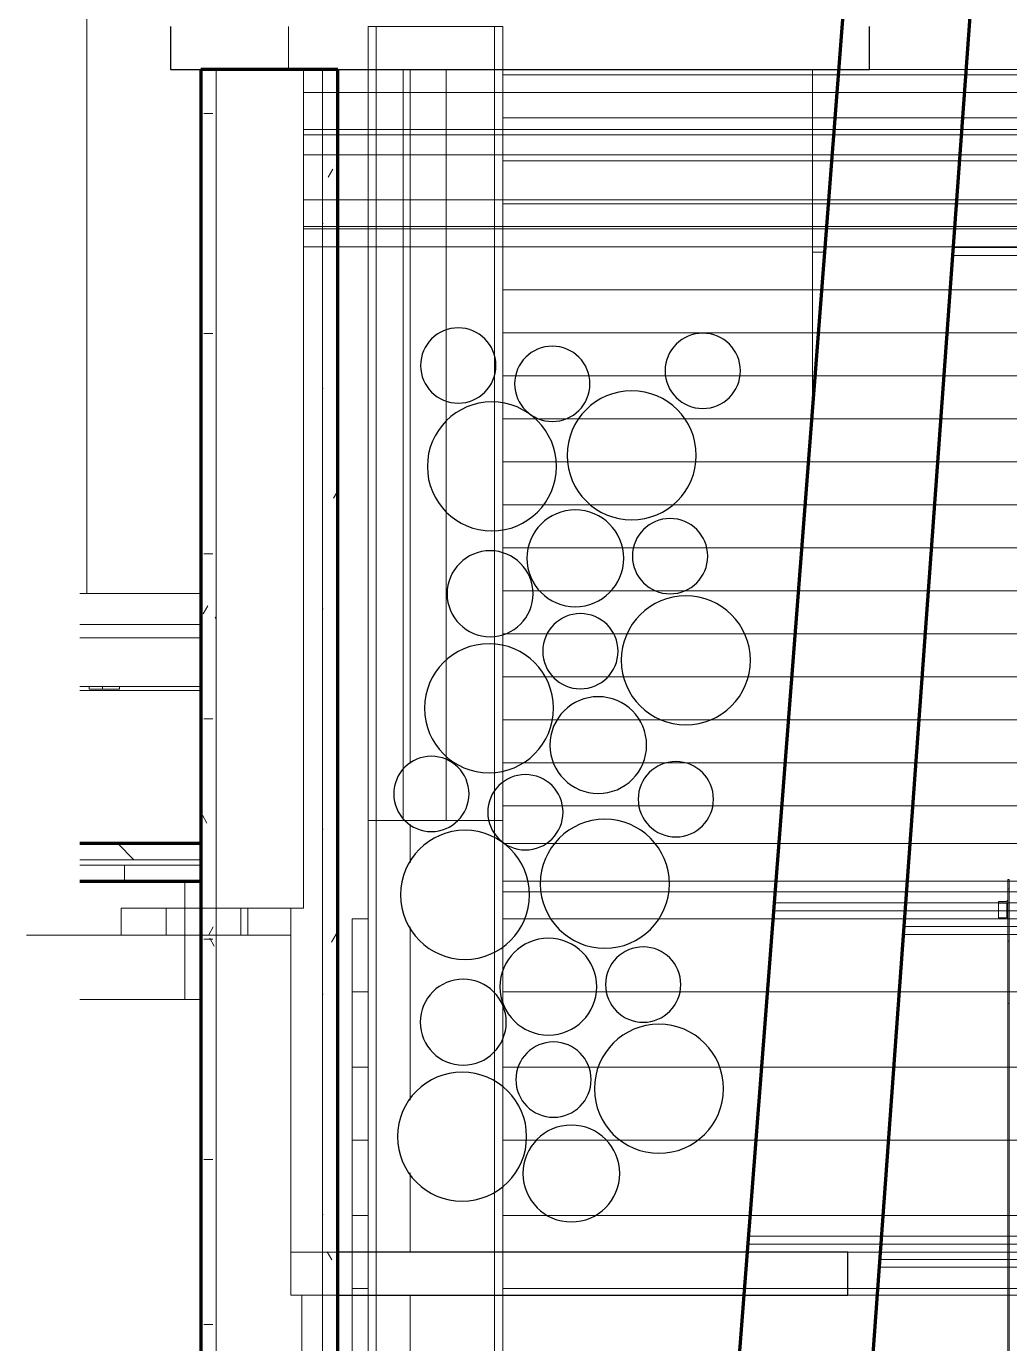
# Model space of a CAD drawing. Header units: inches. Extents: x -536 to 545, y -65 to 280.
# Drawn here: x -278 to -232.3, y -20.8 to 40.5 of the extents above; entities that cross this region are included whole.
import ezdxf

# ---------------------------------------------------------------- set-up
doc = ezdxf.new("R2010")
doc.units = ezdxf.units.IN
doc.header["$MEASUREMENT"] = 0
for name, color, linetype, lineweight in [('A-DETL', 90, 'Continuous', 9), ('A-FLOR', 192, 'Continuous', 13), ('A-FLOR-HRAL', 11, 'Continuous', 9), ('A-FLOR-MCUT', 51, 'Continuous', 18), ('A-FLOR-PATT', 8, 'Continuous', 13), ('A-GENM', 13, 'Continuous', 9), ('A-GLAZ', 151, 'Continuous', 13), ('A-WALL', 113, 'Continuous', 13), ('A-WALL-PATT', 111, 'Continuous', 13), ('I-WALL', 2, 'Continuous', 13), ('L-SITE-WALL', 31, 'Continuous', 13), ('Q-CASE', 31, 'Continuous', 9), ('S-BEAM', 12, 'Continuous', 9), ('S-COLS', 52, 'Continuous', 9), ('S-FNDN', 32, 'Continuous', 13), ('S-STRS', 31, 'Continuous', 9)]:
    doc.layers.add(name, color=color, linetype=linetype, lineweight=lineweight)
pattern_1 = [(0, (-213.422, 72.288), (10.24, 2.56), [0.422, -7.258, 0.422, -7.258, -40.96]), (0, (-213.422, 72.288), (10.24, 2.56), [-15.36, 0.422, -14.938, 0.422, -7.258, -17.92]), (0, (-213.422, 72.288), (10.24, 2.56), [-38.4, 0.422, -4.698, 0.422, -12.378]), (120, (-209.582, 73.568), (-7.337025, 7.5881), [0.422, -7.258, 0.422, -7.258, -40.96]), (120, (-209.582, 73.568), (-7.337025, 7.5881), [-15.36, 0.422, -14.938, 0.422, -7.258, -17.92]), (120, (-209.582, 73.568), (-7.337025, 7.5881), [-38.4, 0.422, -4.698, 0.422, -12.378]), (240, (-208.302, 78.688), (-2.902975, -10.1481), [0.422, -7.258, 0.422, -7.258, -40.96]), (240, (-208.302, 78.688), (-2.902975, -10.1481), [-15.36, 0.422, -14.938, 0.422, -7.258, -17.92]), (240, (-208.302, 78.688), (-2.902975, -10.1481), [-38.4, 0.422, -4.698, 0.422, -12.378])]

# ---------------------------------------------------------------- blocks, each defined once
blk = doc.blocks.new('HSS-Round Hollow Structural Section-Column - HSS 3_500 x 0_188-494855-Fireplace - Angled')
at = {"layer": 'S-COLS'}
blk.add_line((-271.483, -1.75), (-271.483, -0.5), dxfattribs=at)
blk = doc.blocks.new('Casework 14 - Casework 8-1308699-Fireplace - Angled')
at = {"layer": 'Q-CASE'}
for p, q in [((-265.69, -16.5), (-193.022, -16.5)), ((-265.69, -18.5), (-265.69, -16.5)), ((-193.022, -18.5), (-265.69, -18.5))]:
    blk.add_line(p, q, dxfattribs=at)
blk = doc.blocks.new('Generic Models 3 - Generic Models 3-1352029-Fireplace - Angled')
at = {"layer": 'A-GENM'}
for centre, radius, start, end in [((-257.911, 24.731), 1.75, 0, 180), ((-246.545, 24.482), 1.75, 0, 180), ((-253.54, 23.877), 1.75, 0, 180), ((-257.911, 24.731), 1.75, 180, 360), ((-246.545, 24.482), 1.75, 180, 360), ((-253.54, 23.877), 1.75, 180, 360), ((-249.848, 20.553), 3, 0, 180), ((-256.348, 20.037), 3, 360, 180), ((-249.848, 20.553), 3, 180, 360), ((-256.348, 20.037), 3, 180, 360), ((-252.471, 15.766), 2.25, 360, 180), ((-248.064, 15.865), 1.75, 0, 180), ((-256.431, 14.117), 2, 360, 180), ((-252.471, 15.766), 2.25, 180, 360), ((-248.064, 15.865), 1.75, 180, 360), ((-256.431, 14.117), 2, 180, 360), ((-247.332, 11.022), 3, 0, 180), ((-252.234, 11.446), 1.75, 360, 180), ((-256.482, 8.795), 3, 360, 180), ((-252.234, 11.446), 1.75, 180, 360), ((-247.332, 11.022), 3, 180, 360), ((-251.404, 7.081), 2.25, 0, 180), ((-256.482, 8.795), 3, 180, 360), ((-251.404, 7.081), 2.25, 180, 360), ((-259.161, 4.811), 1.75, 360, 180), ((-247.795, 4.563), 1.75, 0, 180), ((-254.79, 3.958), 1.75, 0, 180), ((-259.161, 4.811), 1.75, 180, 360), ((-247.795, 4.563), 1.75, 180, 360), ((-254.79, 3.958), 1.75, 180, 360), ((-257.598, 0.118), 3, 360, 180), ((-251.098, 0.633), 3, 360, 180), ((-251.098, 0.633), 3, 180, 360), ((-257.598, 0.118), 3, 180, 360), ((-253.721, -4.154), 2.25, 0, 180), ((-249.314, -4.055), 1.75, 0, 180), ((-257.681, -5.803), 2, 0, 180), ((-253.721, -4.154), 2.25, 180, 360), ((-249.314, -4.055), 1.75, 180, 360), ((-257.681, -5.803), 2, 180, 360), ((-248.582, -8.898), 3, 0, 180), ((-253.484, -8.474), 1.75, 0, 180), ((-257.732, -11.125), 3, 0, 180), ((-253.484, -8.474), 1.75, 180, 360), ((-248.582, -8.898), 3, 180, 360), ((-252.654, -12.838), 2.25, 0, 180), ((-257.732, -11.125), 3, 180, 360), ((-252.654, -12.838), 2.25, 180, 360)]:
    blk.add_arc(centre, radius, start, end, dxfattribs=at)
blk = doc.blocks.new('Walls 7 - Walls 7-1353541-Fireplace - Angled')
at = {"layer": 'A-WALL-PATT', "lineweight": 9}
h = blk.add_hatch(dxfattribs=at)
h.set_pattern_fill('FP_91', color=256, style=0, pattern_type=2)
h.set_pattern_definition([(180, (-151.12, 31.31), (-60, 144), [60, 0, 0, 0]), (180, (-151.12, 54.56), (-60, 144), [60, 0, 0, 0]), (180, (-151.12, 70.06), (-60, 144), [60, 0, 0, 0]), (180, (-151.12, 77.81), (-60, 144), [60, 0, 0, 0]), (180, (-151.12, 93.31), (-60, 144), [60, 0, 0, 0]), (180, (-151.12, 108.81), (-60, 144), [60, 0, 0, 0]), (180, (-151.12, 128.18), (-60, 144), [60, 0, 0, 0]), (180, (-151.12, 143.68), (-60, 144), [60, 0, 0, 0]), (180, (-151.12, 30.93), (-60, 144), [60, 0, 0, 0]), (180, (-151.12, 54.18), (-60, 144), [60, 0, 0, 0]), (180, (-151.12, 69.68), (-60, 144), [60, 0, 0, 0]), (180, (-151.12, 77.43), (-60, 144), [60, 0, 0, 0]), (180, (-151.12, 92.93), (-60, 144), [60, 0, 0, 0]), (180, (-151.12, 108.43), (-60, 144), [60, 0, 0, 0]), (180, (-151.12, 127.81), (-60, 144), [60, 0, 0, 0]), (180, (-151.12, 143.31), (-60, 144), [60, 0, 0, 0]), (90, (-197.12, 31.31), (-60, 4e-15), [22.875, -121.125]), (90, (-165.12, 54.56), (-60, 4e-15), [15.125, -128.875]), (90, (-195.12, 70.06), (-60, 4e-15), [7.375, -136.625]), (90, (-205.12, 77.81), (-60, 4e-15), [15.125, -128.875]), (90, (-174.12, 93.31), (-60, 4e-15), [15.125, -128.875]), (90, (-195.12, 108.81), (-60, 4e-15), [19, -125]), (90, (-160.12, 128.184), (-60, 4e-15), [15.125, -128.875]), (90, (-195.12, 143.684), (-60, 4e-15), [8.375, -135.625]), (90, (-196.75, 31.31), (-60, 4e-15), [22.875, -121.125]), (90, (-164.75, 54.56), (-60, 4e-15), [15.125, -128.875]), (90, (-194.75, 70.06), (-60, 4e-15), [7.375, -136.625]), (90, (-204.75, 77.81), (-60, 4e-15), [15.125, -128.875]), (90, (-173.75, 93.31), (-60, 4e-15), [15.125, -128.875]), (90, (-194.75, 108.81), (-60, 4e-15), [19, -125]), (90, (-159.75, 128.184), (-60, 4e-15), [15.125, -128.875]), (90, (-194.75, 143.684), (-60, 4e-15), [8.375, -135.625])])
h.paths.add_polyline_path([(-176.268, -38.905), (-176.268, -38.258), (-177.681, -24), (-183.971, -24), (-183.971, -38.905), (-178.239, -38.905)], flags=0)
h.paths.add_polyline_path([(-200.986, -16.5), (-178.424, -16.5), (-183.057, 30.25), (-240.868, 30.25), (-244.478, -16.5), (-220.555, -16.5)], flags=0)
h.paths.add_polyline_path([(-227.796, -16.274), (-227.796, 11.483), (-224.071, 12.947), (-220.211, 14.005), (-216.261, 14.644), (-212.264, 14.858), (-208.268, 14.644), (-204.317, 14.005), (-200.457, 12.947), (-196.733, 11.483), (-196.733, -16.274), (-220.555, -16.274)], flags=0)
h.paths.add_polyline_path([(-240.077, 40.5), (-184.072, 40.5), (-186.264, 62.619), (-238.369, 62.619), (-239.751, 44.721)], flags=0)
at = {"layer": 'A-WALL', "lineweight": 18}
blk.add_line((-244.478, -16.5), (-240.868, 30.25), dxfattribs=at)
blk = doc.blocks.new('Casework 52 - Casework 39-1401092-Fireplace - Angled')
at = {"layer": 'Q-CASE'}
for p, q in [((-178.185, 38.5), (-178.185, 37.423)), ((-178.185, 37.423), (-265.102, 37.423)), ((-178.185, 35.71), (-265.102, 35.71)), ((-178.185, 35.71), (-178.185, 35.46)), ((-178.185, 35.46), (-265.102, 35.46)), ((-178.185, 34.519), (-265.102, 34.519)), ((-178.185, 34.519), (-178.185, 32.438)), ((-178.185, 32.438), (-265.102, 32.438)), ((-178.185, 32.438), (-178.185, 31.195)), ((-265.102, 31.195), (-178.185, 31.195)), ((-178.185, 31.195), (-265.102, 31.195)), ((-178.185, 31.079), (-265.102, 31.079)), ((-178.185, 31.195), (-178.185, 31.079)), ((-178.185, 30.25), (-265.102, 30.25))]:
    blk.add_line(p, q, dxfattribs=at)
for points, knots in [([(-178.185, 37.423), (-178.185, 37.423), (-178.185, 36.48), (-178.185, 35.819), (-178.185, 35.71)], [-0.1311224, -0.1311224, -0.1311224, -0.1311224, -0.0640099, 0, 0, 0, 0]), ([(-178.185, 35.46), (-178.185, 35.097), (-178.185, 34.944), (-178.185, 34.959), (-178.185, 34.519)], [-0.06982954, -0.06982954, -0.06982954, -0.06982954, -0.03602016, 0, 0, 0, 0]), ([(-178.185, 31.079), (-178.185, 30.792), (-178.185, 30.626), (-178.185, 30.577), (-178.185, 30.25)], [-0.05497532, -0.05497532, -0.05497532, -0.05497532, -0.0281259, 0, 0, 0, 0])]:
    blk.add_open_spline(points, degree=3, knots=knots, dxfattribs=at)
blk = doc.blocks.new('Casework 10 - Casework 8-1429979-Fireplace - Angled')
at = {"layer": 'Q-CASE'}
for p, q in [((-265.798, 38.5), (-265.798, 40.5)), ((-169.985, 38.5), (-265.798, 38.5))]:
    blk.add_line(p, q, dxfattribs=at)
blk = doc.blocks.new('Casework 3 - Casework 1-263774-Fireplace - Section - South')
at = {"layer": 'Q-CASE'}
for p, q in [((-250.606, 66), (-233.125, 66)), ((-233.125, 62.994), (-233.125, 66)), ((-240.888, 30), (-241.445, 30))]:
    blk.add_line(p, q, dxfattribs=at)
blk = doc.blocks.new('Dimension Lumber - 2x6_s-1346431-Fireplace - Section - South')
at = {"layer": 'S-BEAM'}
for p, q in [((-270.618, 0.75), (-270.618, -4.75)), ((-275.506, -4.75), (-270.618, -4.75)), ((-270.618, -4.75), (-269.875, -4.75))]:
    blk.add_line(p, q, dxfattribs=at)
blk = doc.blocks.new('Window-Double_Hung-Andersen-400_Series-Tilt_Wash - 25-5_8_ x 88-7_8_-1261063-Fireplace - Section - South')
at = {"layer": 'A-GLAZ', "lineweight": 18}
for p, q in [((-275.178, 14.125), (-275.178, 54.187)), ((-275.506, 12.687), (-269.875, 12.687))]:
    blk.add_line(p, q, dxfattribs=at)
at = {"layer": 'A-GLAZ', "lineweight": 9}
for p, q in [((-269.875, 14.125), (-275.506, 14.125)), ((-269.875, 12.062), (-275.506, 12.062)), ((-275.506, 9.812), (-269.875, 9.812))]:
    blk.add_line(p, q, dxfattribs=at)
blk = doc.blocks.new('Windows 1 - Windows 1-1216866-Fireplace - Section - South')
at = {"layer": 'A-GLAZ', "lineweight": 18}
for p, q in [((-275.073, 9.686), (-275.073, 9.812)), ((-274.454, 9.812), (-274.454, 9.686)), ((-273.659, 9.686), (-273.659, 9.812)), ((-274.454, 9.686), (-275.073, 9.686)), ((-274.454, 9.686), (-273.659, 9.686))]:
    blk.add_line(p, q, dxfattribs=at)
blk = doc.blocks.new('Casework 14 - Casework 8-1308699-Fireplace - Section - South')
at = {"layer": 'Q-CASE', "lineweight": 30}
for p, q in [((-239.794, -16.5), (-263.511, -16.5)), ((-263.511, -16.5), (-263.511, -18.5)), ((-239.794, -18.5), (-239.794, -16.5)), ((-263.511, -18.5), (-239.794, -18.5))]:
    blk.add_line(p, q, dxfattribs=at)
blk = doc.blocks.new('Generic Models 3 - Generic Models 3-1352029-Fireplace - Section - South')
at = {"layer": 'A-GENM', "lineweight": 30}
for centre, radius, start, end in [((-257.911, 24.731), 1.75, 0, 180), ((-246.545, 24.482), 1.75, 0, 180), ((-253.54, 23.877), 1.75, 0, 180), ((-257.911, 24.731), 1.75, 180, 360), ((-246.545, 24.482), 1.75, 180, 360), ((-253.54, 23.877), 1.75, 180, 360), ((-249.848, 20.553), 3, 0, 180), ((-256.348, 20.037), 3, 360, 180), ((-249.848, 20.553), 3, 180, 360), ((-256.348, 20.037), 3, 180, 360), ((-252.471, 15.766), 2.25, 360, 180), ((-248.064, 15.865), 1.75, 0, 180), ((-256.431, 14.117), 2, 360, 180), ((-252.471, 15.766), 2.25, 180, 360), ((-248.064, 15.865), 1.75, 180, 360), ((-256.431, 14.117), 2, 180, 360), ((-247.332, 11.022), 3, 0, 180), ((-252.234, 11.446), 1.75, 360, 180), ((-256.482, 8.795), 3, 360, 180), ((-252.234, 11.446), 1.75, 180, 360), ((-247.332, 11.022), 3, 180, 360), ((-251.404, 7.081), 2.25, 0, 180), ((-256.482, 8.795), 3, 180, 360), ((-251.404, 7.081), 2.25, 180, 360), ((-259.161, 4.811), 1.75, 360, 180), ((-247.795, 4.563), 1.75, 0, 180), ((-254.79, 3.958), 1.75, 0, 180), ((-259.161, 4.811), 1.75, 180, 360), ((-247.795, 4.563), 1.75, 180, 360), ((-254.79, 3.958), 1.75, 180, 360), ((-257.598, 0.118), 3, 360, 180), ((-251.098, 0.633), 3, 360, 180), ((-251.098, 0.633), 3, 180, 360), ((-257.598, 0.118), 3, 180, 360), ((-253.721, -4.154), 2.25, 0, 180), ((-249.314, -4.055), 1.75, 0, 180), ((-257.681, -5.803), 2, 0, 180), ((-253.721, -4.154), 2.25, 180, 360), ((-249.314, -4.055), 1.75, 180, 360), ((-257.681, -5.803), 2, 180, 360), ((-248.582, -8.898), 3, 0, 180), ((-253.484, -8.474), 1.75, 0, 180), ((-257.732, -11.125), 3, 0, 180), ((-253.484, -8.474), 1.75, 180, 360), ((-248.582, -8.898), 3, 180, 360), ((-252.654, -12.838), 2.25, 0, 180), ((-257.732, -11.125), 3, 180, 360), ((-252.654, -12.838), 2.25, 180, 360)]:
    blk.add_arc(centre, radius, start, end, dxfattribs=at)
blk = doc.blocks.new('Walls 7 - Walls 7-1353541-Fireplace - Section - South')
at = {"layer": 'A-WALL-PATT', "lineweight": 9}
h = blk.add_hatch(dxfattribs=at)
h.set_pattern_fill('FP_133', color=256, style=0, pattern_type=2)
h.set_pattern_definition([(180, (-151.17, 30.15), (-60, 143.78), [60, 0, 0, 0]), (180, (-151.17, 53.37), (-60, 143.78), [60, 0, 0, 0]), (180, (-151.17, 68.85), (-60, 143.78), [60, 0, 0, 0]), (180, (-151.17, 76.58), (-60, 143.78), [60, 0, 0, 0]), (180, (-151.17, 92.06), (-60, 143.78), [60, 0, 0, 0]), (180, (-151.17, 107.54), (-60, 143.78), [60, 0, 0, 0]), (180, (-151.17, 126.88), (-60, 143.78), [60, 0, 0, 0]), (180, (-151.17, 142.36), (-60, 143.785), [60, 0, 0, 0]), (180, (-151.17, 29.78), (-60, 143.78), [60, 0, 0, 0]), (180, (-151.17, 53), (-60, 143.78), [60, 0, 0, 0]), (180, (-151.17, 68.47), (-60, 143.78), [60, 0, 0, 0]), (180, (-151.17, 76.21), (-60, 143.78), [60, 0, 0, 0]), (180, (-151.17, 91.69), (-60, 143.78), [60, 0, 0, 0]), (180, (-151.17, 107.16), (-60, 143.78), [60, 0, 0, 0]), (180, (-151.17, 126.51), (-60, 143.78), [60, 0, 0, 0]), (180, (-151.17, 141.99), (-60, 143.785), [60, 0, 0, 0]), (90, (-197.17, 30.154), (-60, 4e-15), [22.84, -120.944]), (90, (-165.17, 53.37), (-60, 4e-15), [15.102, -128.682]), (90, (-195.17, 68.846), (-60, 4e-15), [7.364, -136.42]), (90, (-205.17, 76.584), (-60, 4e-15), [15.102, -128.682]), (90, (-174.17, 92.06), (-60, 4e-15), [15.102, -128.682]), (90, (-195.17, 107.54), (-60, 4e-15), [18.972, -124.813]), (90, (-160.17, 126.884), (-60, 4e-15), [15.102, -128.682]), (90, (-195.17, 142.36), (-60, 4e-15), [8.362, -135.422]), (90, (-196.794, 30.154), (-60, 4e-15), [22.84, -120.944]), (90, (-164.794, 53.37), (-60, 4e-15), [15.102, -128.682]), (90, (-194.794, 68.846), (-60, 4e-15), [7.364, -136.42]), (90, (-204.794, 76.584), (-60, 4e-15), [15.102, -128.682]), (90, (-173.794, 92.06), (-60, 4e-15), [15.102, -128.682]), (90, (-194.794, 107.54), (-60, 4e-15), [18.972, -124.813]), (90, (-159.794, 126.884), (-60, 4e-15), [15.102, -128.682]), (90, (-194.794, 142.36), (-60, 4e-15), [8.362, -135.422])])
h.paths.add_polyline_path([(-239.794, -46.5), (-232.159, -46.5), (-232.159, -22.5), (-192.159, -22.5), (-192.159, -46.5), (-185.11, -46.5), (-185.11, -15.5), (-184.757, -15.5), (-191.824, 60.377), (-207.284, 60.377), (-207.244, 58.021), (-207.19, 41.608), (-207.047, 32.224), (-207.047, 23.224), (-207.129, 23.224), (-207.128, 22.872), (-207.128, 2.313), (-223.099, 2.313), (-223.099, 40.511), (-222.899, 60.377), (-232.704, 60.377), (-240.467, -46.5)], flags=0)
at = {"layer": 'A-WALL', "lineweight": 70}
for p, q in [((-238.369, 62.619), (-246.794, -46.5)), ((-240.467, -46.5), (-232.704, 60.377))]:
    blk.add_line(p, q, dxfattribs=at)
blk = doc.blocks.new('Casework 10 - Casework 8-1429979-Fireplace - Section - South')
at = {"layer": 'Q-CASE', "lineweight": 30}
for p, q in [((-271.289, 40.5), (-271.289, 38.5)), ((-238.794, 38.5), (-238.794, 40.5)), ((-271.289, 38.5), (-238.794, 38.5))]:
    blk.add_line(p, q, dxfattribs=at)
blk = doc.blocks.new('Casework 38 - Casework 16-1348661-Fireplace - Section - East')
at = {"layer": 'Q-CASE'}
for p, q in [((-262.097, 3.581), (-261.722, 3.581)), ((-262.097, 3.581), (-262.097, -45.75)), ((-261.722, 3.581), (-256.222, 3.581)), ((-261.722, -45.75), (-261.722, 3.581)), ((-256.222, 3.581), (-255.847, 3.581)), ((-256.222, -45.75), (-256.222, 3.581)), ((-255.847, -45.75), (-255.847, 3.581))]:
    blk.add_line(p, q, dxfattribs=at)
blk = doc.blocks.new('Top Rail Type - Top Rail_Internal_-1407954-Fireplace - Section - East')
at = {"layer": 'A-FLOR-HRAL'}
for p, q in [((-260.472, 3.581), (-260.472, 38.5)), ((-258.472, 38.5), (-260.472, 38.5)), ((-258.472, 38.5), (-258.472, 3.581))]:
    blk.add_line(p, q, dxfattribs=at)
blk = doc.blocks.new('Casework 6 - Casework 16-1428442-Fireplace - Section - East')
at = {"layer": 'Q-CASE'}
for p, q in [((-262.097, 40.5), (-261.722, 40.5)), ((-262.097, 40.5), (-262.097, 3.581)), ((-261.722, 40.5), (-256.222, 40.5)), ((-261.722, 3.581), (-261.722, 40.5)), ((-256.222, 40.5), (-255.847, 40.5)), ((-256.222, 3.581), (-256.222, 40.5)), ((-255.847, 3.581), (-255.847, 40.5))]:
    blk.add_line(p, q, dxfattribs=at)
blk = doc.blocks.new('Casework 10 - Casework 8-V126-Fireplace - Section - East')
at = {"layer": 'Q-CASE'}
blk.add_line((-217.972, 38.5), (-255.847, 38.5), dxfattribs=at)

msp = doc.modelspace()

# ---------------------------------------------------------------- hatches: boundary and pattern name
at = {"layer": 'A-FLOR-PATT', "lineweight": 9}
h = msp.add_hatch(dxfattribs=at)
h.set_pattern_fill('FP_128', color=256, style=0, pattern_type=2)
h.set_pattern_definition([(135, (-213.422, 72.288), (-2.82843, -2.82843), [])])
h.paths.add_polyline_path([(-275.50596, 1.75), (-269.87506, 1.75), (-269.87506, 2.5), (-275.50596, 2.5)], flags=0)
h = msp.add_hatch(dxfattribs=at)
h.set_pattern_fill('FP_127', color=256, style=0, pattern_type=2)
h.set_pattern_definition([(90, (-213.422, 72.288), (-4, 2e-16), [])])
h.paths.add_polyline_path([(-275.50596, 0.75), (-269.87506, 0.75), (-269.87506, 1.5), (-275.50596, 1.5)], flags=0)
at = {"layer": 'A-WALL-PATT', "lineweight": 9}
h = msp.add_hatch(dxfattribs=at)
h.set_pattern_fill('FP_129', color=256, style=0, pattern_type=2)
h.set_pattern_definition(pattern_1)
h.paths.add_polyline_path([(-269.16795, -46.5), (-269.16795, 38.5), (-269.87506, 38.5), (-269.87506, -46.5)], flags=0)
h = msp.add_hatch(dxfattribs=at)
h.set_pattern_fill('FP_129', color=256, style=0, pattern_type=2)
h.set_pattern_definition(pattern_1)
h.paths.add_polyline_path([(-263.5111, -46.5), (-263.5111, 38.5), (-264.21821, 38.5), (-264.21821, -46.5)], flags=0)
h = msp.add_hatch(dxfattribs=at)
h.set_pattern_fill('FP_152', color=256, style=0, pattern_type=2)
h.set_pattern_definition([(0, (-258.347, -45.75), (0, 2), [])])
h.paths.add_polyline_path([(-250.33482, -1), (-217.09723, -1), (-217.09723, 0.75), (-255.84723, 0.75), (-255.84723, -1)], flags=0)
h.paths.add_polyline_path([(-211.30087, 2.5), (-186.72223, 2.5), (-186.72223, 38.5), (-211.72223, 38.5), (-211.72223, 2.5)], flags=0)
h.paths.add_polyline_path([(-217.97223, 2.5), (-217.97223, 38.5), (-255.84723, 38.5), (-255.84723, 2.5), (-233.09723, 2.5)], flags=0)

# ---------------------------------------------------------------- linework, layer by layer
at = {"layer": 'A-DETL'}
for p, q in [((-232.36919, -21.89223), (-232.36919, 0.82504)), ((-232.36919, 0.82504), (-232.29419, 0.82504)), ((-232.36919, -21.89223), (-232.36919, 0.82504)), ((-232.36919, 0.82504), (-232.29419, 0.82504)), ((-232.29419, -21.89223), (-232.29419, 0.82504)), ((-232.29419, -21.89223), (-232.29419, 0.82504)), ((-232.36919, 0.39486), (-232.29419, 0.39486)), ((-232.36919, 0.39486), (-232.29419, 0.39486)), ((-232.79419, -0.26303), (-232.79419, -0.18917)), ((-232.79419, -0.18917), (-232.44419, -0.18917)), ((-232.79419, -0.26303), (-232.79419, -0.18917)), ((-232.79419, -0.18917), (-232.44419, -0.18917)), ((-232.79419, -0.95762), (-232.79419, -0.26303)), ((-232.79419, -0.26303), (-232.44419, -0.26303)), ((-232.79419, -0.95762), (-232.79419, -0.26303)), ((-232.79419, -0.26303), (-232.44419, -0.26303)), ((-232.42978, -0.18779), (-232.36919, -0.13715)), ((-232.42978, -0.18779), (-232.36919, -0.13715)), ((-232.41537, -0.26028), (-232.36919, -0.24321)), ((-232.41537, -0.26028), (-232.36919, -0.24321)), ((-232.41271, -0.27059), (-232.41271, -0.59618)), ((-232.41271, -0.27059), (-232.41271, -0.59618)), ((-232.41271, -0.5192), (-232.36919, -0.46518)), ((-232.41271, -0.5192), (-232.36919, -0.46518)), ((-232.41271, -0.59618), (-232.36919, -0.57953)), ((-232.41271, -0.59618), (-232.36919, -0.57953)), ((-232.36919, -0.60126), (-232.40461, -0.61594)), ((-232.36919, -0.60126), (-232.40461, -0.61594)), ((-232.44419, -0.95762), (-232.79419, -0.95762)), ((-232.44419, -0.95762), (-232.79419, -0.95762)), ((-232.41271, -0.61789), (-232.41271, -0.94348)), ((-232.41271, -0.61789), (-232.41271, -0.94348)), ((-232.41271, -0.86638), (-232.37559, -0.82886)), ((-232.41271, -0.86638), (-232.37559, -0.82886)), ((-232.41271, -0.94348), (-232.36919, -0.92683)), ((-232.41271, -0.94348), (-232.36919, -0.92683)), ((-232.29419, -2.03729), (-232.36919, -2.03729)), ((-232.29419, -2.03729), (-232.36919, -2.03729)), ((-232.29419, -4.93343), (-232.36919, -4.93343)), ((-232.29419, -4.93343), (-232.36919, -4.93343))]:
    msp.add_line(p, q, dxfattribs=at)
at = {"layer": 'A-FLOR', "lineweight": 70}
for p, q in [((-269.87506, 2.5), (-275.50596, 2.5)), ((-275.50596, 0.75), (-269.87506, 0.75))]:
    msp.add_line(p, q, dxfattribs=at)
at = {"layer": 'A-FLOR', "lineweight": 18}
for p, q in [((-255.84723, 2.5), (-217.97223, 2.5)), ((-217.09723, 0.75), (-255.84723, 0.75))]:
    msp.add_line(p, q, dxfattribs=at)
at = {"layer": 'A-FLOR-MCUT'}
for p, q in [((-269.87506, 1.75), (-275.50596, 1.75)), ((-269.87506, 1.5), (-275.50596, 1.5))]:
    msp.add_line(p, q, dxfattribs=at)
at = {"layer": 'A-WALL', "lineweight": 18}
for p, q in [((-269.16795, -46.5), (-269.16795, 38.5)), ((-264.21821, -46.5), (-264.21821, 38.5)), ((-217.97223, 38.5), (-255.84723, 38.5)), ((-269.87506, 9.625), (-275.50596, 9.625))]:
    msp.add_line(p, q, dxfattribs=at)
at = {"layer": 'I-WALL', "lineweight": 70}
for p, q in [((-263.5111, 38.5), (-269.87506, 38.5)), ((-269.87506, 38.5), (-269.87506, -46.5)), ((-263.5111, -46.5), (-263.5111, 38.5))]:
    msp.add_line(p, q, dxfattribs=at)
at = {"layer": 'I-WALL', "lineweight": 18}
for p, q in [((-260.14164, 38.5), (-260.14164, 6.22145)), ((-241.44502, 22.78139), (-241.44502, 38.5)), ((-260.14164, 3.40138), (-260.14164, 1.60668)), ((-267.68992, -1.75), (-267.68992, -0.5)), ((-265.68992, -16.5), (-265.68992, -0.5)), ((-265.68992, -1.75), (-273.58681, -1.75)), ((-260.14164, -1.37159), (-260.14164, -9.43471)), ((-260.14164, -12.81501), (-260.14164, -16.5)), ((-265.18992, -44.40457), (-265.18992, -18.5)), ((-260.14164, -18.5), (-260.14164, -46.5))]:
    msp.add_line(p, q, dxfattribs=at)
at = {"layer": 'L-SITE-WALL', "lineweight": 18}
for p, q in [((-265.10153, -0.5), (-265.10153, 38.5)), ((-273.58681, -1.75), (-273.58681, -0.5)), ((-273.58681, -0.5), (-265.10153, -0.5)), ((-277.98927, -1.75), (-273.58681, -1.75))]:
    msp.add_line(p, q, dxfattribs=at)
at = {"layer": 'S-FNDN', "lineweight": 18}
msp.add_line((-268.01835, -0.5), (-268.01835, -1.75), dxfattribs=at)
at = {"layer": 'S-STRS'}
for p, q in [((-262.84723, -4.39286), (-262.84723, -1)), ((-262.09723, -1), (-262.84723, -1)), ((-217.09723, -1), (-255.84723, -1)), ((-262.84723, -4.39286), (-262.09723, -4.39286)), ((-262.84723, -7.89286), (-262.84723, -4.39286)), ((-255.84723, -4.39286), (-217.09723, -4.39286)), ((-262.84723, -11.28571), (-262.84723, -7.89286)), ((-262.09723, -7.89286), (-262.84723, -7.89286)), ((-217.09723, -7.89286), (-255.84723, -7.89286)), ((-262.84723, -11.28571), (-262.09723, -11.28571)), ((-262.84723, -14.78571), (-262.84723, -11.28571)), ((-255.84723, -11.28571), (-217.09723, -11.28571)), ((-262.84723, -18.17857), (-262.84723, -14.78571)), ((-262.09723, -14.78571), (-262.84723, -14.78571)), ((-217.09723, -14.78571), (-255.84723, -14.78571)), ((-262.84723, -18.17857), (-262.09723, -18.17857)), ((-262.84723, -21.67857), (-262.84723, -18.17857)), ((-255.84723, -18.17857), (-217.09723, -18.17857))]:
    msp.add_line(p, q, dxfattribs=at)

# ---------------------------------------------------------------- block references
at = {"layer": 'A-FLOR-HRAL'}
msp.add_blockref('Top Rail Type - Top Rail_Internal_-1407954-Fireplace - Section - East', (0, 0), dxfattribs=at)
at = {"layer": 'A-GENM'}
msp.add_blockref('Generic Models 3 - Generic Models 3-1352029-Fireplace - Angled', (0, 0), dxfattribs=at)
at = {"layer": 'A-GENM', "lineweight": 30}
msp.add_blockref('Generic Models 3 - Generic Models 3-1352029-Fireplace - Section - South', (0, 0), dxfattribs=at)
at = {"layer": 'A-GLAZ', "lineweight": 18}
for name in ['Window-Double_Hung-Andersen-400_Series-Tilt_Wash - 25-5_8_ x 88-7_8_-1261063-Fireplace - Section - South', 'Windows 1 - Windows 1-1216866-Fireplace - Section - South']:
    msp.add_blockref(name, (0, 0), dxfattribs=at)
at = {"layer": 'A-WALL', "lineweight": 18}
for name in ['Walls 7 - Walls 7-1353541-Fireplace - Section - South', 'Walls 7 - Walls 7-1353541-Fireplace - Angled']:
    msp.add_blockref(name, (0, 0), dxfattribs=at)
at = {"layer": 'Q-CASE'}
for name in ['Casework 3 - Casework 1-263774-Fireplace - Section - South', 'Casework 10 - Casework 8-1429979-Fireplace - Section - South', 'Casework 10 - Casework 8-1429979-Fireplace - Angled', 'Casework 6 - Casework 16-1428442-Fireplace - Section - East', 'Casework 10 - Casework 8-V126-Fireplace - Section - East', 'Casework 52 - Casework 39-1401092-Fireplace - Angled', 'Casework 38 - Casework 16-1348661-Fireplace - Section - East', 'Casework 14 - Casework 8-1308699-Fireplace - Angled', 'Casework 14 - Casework 8-1308699-Fireplace - Section - South']:
    msp.add_blockref(name, (0, 0), dxfattribs=at)
at = {"layer": 'S-BEAM'}
msp.add_blockref('Dimension Lumber - 2x6_s-1346431-Fireplace - Section - South', (0, 0), dxfattribs=at)
at = {"layer": 'S-COLS'}
msp.add_blockref('HSS-Round Hollow Structural Section-Column - HSS 3_500 x 0_188-494855-Fireplace - Angled', (0, 0), dxfattribs=at)

doc.saveas('drawing.dxf')
